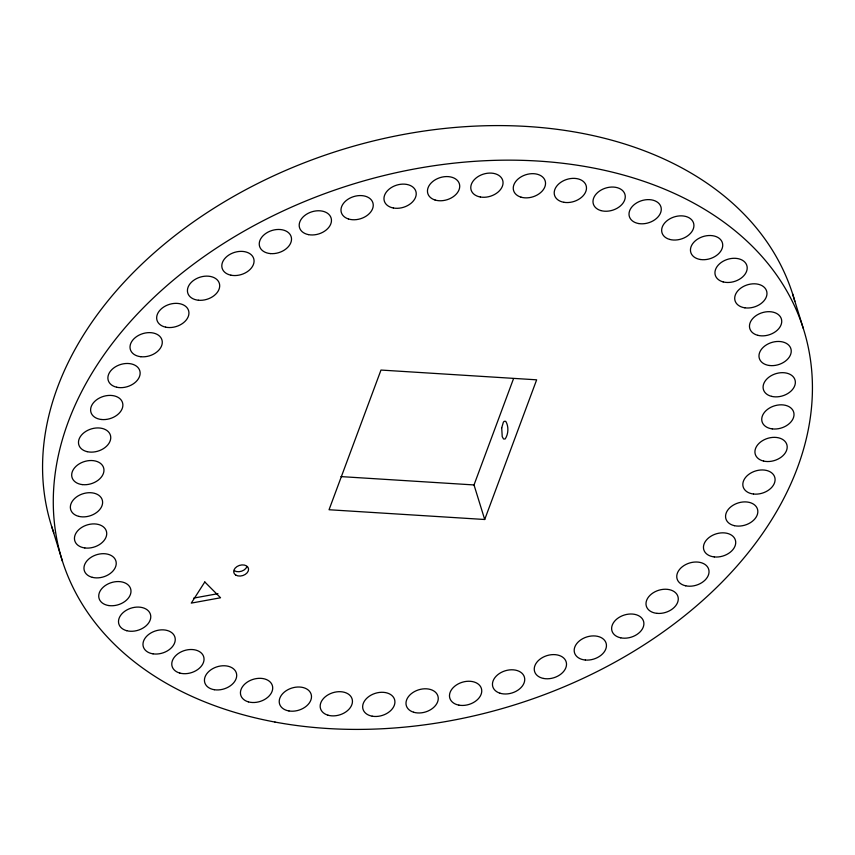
<?xml version="1.0" encoding="UTF-8"?>
<svg xmlns="http://www.w3.org/2000/svg" width="855" height="855" viewBox="0 0 855 855"><rect width="100%" height="100%" fill="white"/><g stroke="black" fill="none" stroke-linecap="round" stroke-linejoin="round"><path stroke-width="1.28" d="M484.71 519.498L536.651 379.823L380.988 370.055L329.047 509.74L484.71 519.498L474.012 484.945L513.428 378.936M193.764 598.083L217.95 593.68M340.963 476.598L474.012 484.945M792.553 293.757L803.251 328.32M51.749 526.68L62.447 561.243M53.854 532.922A388.288 272.638 -17.2 0 1 340.087 150.224A388.288 272.638 -17.2 0 1 794.808 301.323M246.945 566.609A7.62 5.354 -17.2 0 1 234.42 570.755M501.714 427.831L502.227 436.659L503.552 439L505.166 438.978C508.501 434.051 508.875 426.421 505.743 421.312L504.129 421.333L503.349 422.263L501.714 427.831M204.805 581.977L191.285 603.106L220.558 597.773L204.805 581.977M413.617 712.236A16.512 11.596 -17.2 0 0 438.252 698.834A16.512 11.596 -17.2 0 0 414.483 691.577A16.512 11.596 -17.2 0 0 413.617 712.236M372.224 716.201A16.512 11.596 -17.2 0 0 394.839 700.737A16.512 11.596 -17.2 0 0 369.285 696.216A16.512 11.596 -17.2 0 0 372.224 716.201M458.9 705.14A16.512 11.596 -17.2 0 0 481.686 689.814A16.512 11.596 -17.2 0 0 456.249 685.09A16.512 11.596 -17.2 0 0 458.9 705.14M585.333 660.028A16.512 11.596 -17.2 0 0 606.099 643.163A16.512 11.596 -17.2 0 0 579.508 640.812A16.512 11.596 -17.2 0 0 585.333 660.028M499.951 693.202A16.512 11.596 -17.2 0 0 524.724 679.971A16.512 11.596 -17.2 0 0 501.105 672.5A16.512 11.596 -17.2 0 0 499.951 693.202M543.513 678.453A16.512 11.596 -17.2 0 0 566.459 663.288A16.512 11.596 -17.2 0 0 541.162 658.339A16.512 11.596 -17.2 0 0 543.513 678.453M620.741 637.83A16.512 11.596 -17.2 0 0 643.858 622.814A16.512 11.596 -17.2 0 0 618.678 617.652A16.512 11.596 -17.2 0 0 620.741 637.83M656.993 613.356A16.512 11.596 -17.2 0 0 677.962 596.619A16.512 11.596 -17.2 0 0 651.457 594.043A16.512 11.596 -17.2 0 0 656.993 613.356M685.721 585.814A16.512 11.596 -17.2 0 0 709.009 570.948A16.512 11.596 -17.2 0 0 683.957 565.572A16.512 11.596 -17.2 0 0 685.721 585.814M734.37 525.665A16.512 11.596 -17.2 0 0 757.819 510.948A16.512 11.596 -17.2 0 0 732.895 505.369A16.512 11.596 -17.2 0 0 734.37 525.665M714.278 556.926A16.512 11.596 -17.2 0 0 735.439 540.328A16.512 11.596 -17.2 0 0 709.03 537.538A16.512 11.596 -17.2 0 0 714.278 556.926M753.501 494.03A16.512 11.596 -17.2 0 0 774.844 477.571A16.512 11.596 -17.2 0 0 748.531 474.557A16.512 11.596 -17.2 0 0 753.501 494.03M763.59 461.08A16.512 11.596 -17.2 0 0 787.188 446.524A16.512 11.596 -17.2 0 0 762.404 440.731A16.512 11.596 -17.2 0 0 763.59 461.08M772.257 428.889A16.512 11.596 -17.2 0 0 793.793 412.559A16.512 11.596 -17.2 0 0 767.576 409.331A16.512 11.596 -17.2 0 0 772.257 428.889M771.595 396.367A16.512 11.596 -17.2 0 0 795.353 381.971A16.512 11.596 -17.2 0 0 770.708 375.965A16.512 11.596 -17.2 0 0 771.595 396.367M769.329 365.491A16.512 11.596 -17.2 0 0 791.046 349.3A16.512 11.596 -17.2 0 0 764.947 345.858A16.512 11.596 -17.2 0 0 769.329 365.491M757.829 335.331A16.512 11.596 -17.2 0 0 781.737 321.106A16.512 11.596 -17.2 0 0 757.231 314.886A16.512 11.596 -17.2 0 0 757.829 335.331M723.148 281.904A16.512 11.596 -17.2 0 0 747.206 267.839A16.512 11.596 -17.2 0 0 722.838 261.416A16.512 11.596 -17.2 0 0 723.148 281.904M744.897 307.821A16.512 11.596 -17.2 0 0 766.807 291.779A16.512 11.596 -17.2 0 0 740.804 288.114A16.512 11.596 -17.2 0 0 744.897 307.821M669.721 239.432A16.512 11.596 -17.2 0 0 693.929 225.528A16.512 11.596 -17.2 0 0 669.711 218.891A16.512 11.596 -17.2 0 0 669.721 239.432M700.491 259.514A16.512 11.596 -17.2 0 0 722.582 243.6A16.512 11.596 -17.2 0 0 696.686 239.731A16.512 11.596 -17.2 0 0 700.491 259.514M638.888 223.583A16.512 11.596 -17.2 0 0 661.15 207.818A16.512 11.596 -17.2 0 0 635.372 203.736A16.512 11.596 -17.2 0 0 638.888 223.583M563.937 202.304A16.512 11.596 -17.2 0 0 586.38 186.679A16.512 11.596 -17.2 0 0 560.709 182.382A16.512 11.596 -17.2 0 0 563.937 202.304M521.037 197.174A16.512 11.596 -17.2 0 0 545.533 183.601A16.512 11.596 -17.2 0 0 521.603 176.547A16.512 11.596 -17.2 0 0 521.037 197.174M600.915 210.587A16.512 11.596 -17.2 0 0 625.272 196.842A16.512 11.596 -17.2 0 0 601.193 190.002A16.512 11.596 -17.2 0 0 600.915 210.587M480.35 197.003A16.512 11.596 -17.2 0 0 502.964 181.527A16.512 11.596 -17.2 0 0 477.421 177.006A16.512 11.596 -17.2 0 0 480.35 197.003M235.756 575.073A7.62 5.354 -17.2 0 0 248.292 570.926A7.62 5.354 -17.2 0 0 239.347 565.433A7.62 5.354 -17.2 0 0 235.756 575.073M435.088 200.027A16.512 11.596 -17.2 0 0 459.723 186.625A16.512 11.596 -17.2 0 0 435.954 179.368A16.512 11.596 -17.2 0 0 435.088 200.027M393.375 208A16.512 11.596 -17.2 0 0 416.161 192.685A16.512 11.596 -17.2 0 0 390.735 187.95A16.512 11.596 -17.2 0 0 393.375 208M179.839 673.088A16.512 11.596 -17.2 0 0 204.046 659.184A16.512 11.596 -17.2 0 0 179.828 652.547A16.512 11.596 -17.2 0 0 179.839 673.088M348.466 218.976A16.512 11.596 -17.2 0 0 373.24 205.745A16.512 11.596 -17.2 0 0 349.62 198.285A16.512 11.596 -17.2 0 0 348.466 218.976M308.452 234.623A16.512 11.596 -17.2 0 0 331.409 219.457A16.512 11.596 -17.2 0 0 306.101 214.509A16.512 11.596 -17.2 0 0 308.452 234.623M214.316 689.718A16.512 11.596 -17.2 0 0 236.579 673.954A16.512 11.596 -17.2 0 0 210.8 669.871A16.512 11.596 -17.2 0 0 214.316 689.718M248.356 701.859A16.512 11.596 -17.2 0 0 272.713 688.115A16.512 11.596 -17.2 0 0 248.634 681.275A16.512 11.596 -17.2 0 0 248.356 701.859M288.947 710.954A16.512 11.596 -17.2 0 0 311.391 695.329A16.512 11.596 -17.2 0 0 285.72 691.032A16.512 11.596 -17.2 0 0 288.947 710.954M327.957 715.186A16.512 11.596 -17.2 0 0 352.452 701.613A16.512 11.596 -17.2 0 0 328.523 694.559A16.512 11.596 -17.2 0 0 327.957 715.186M270.404 253.593A16.512 11.596 -17.2 0 0 291.17 236.728A16.512 11.596 -17.2 0 0 264.58 234.366A16.512 11.596 -17.2 0 0 270.404 253.593M230.914 275.192A16.512 11.596 -17.2 0 0 254.031 260.177A16.512 11.596 -17.2 0 0 228.862 255.014A16.512 11.596 -17.2 0 0 230.914 275.192M198.413 300.233A16.512 11.596 -17.2 0 0 219.382 283.497A16.512 11.596 -17.2 0 0 192.877 280.932A16.512 11.596 -17.2 0 0 198.413 300.233M165.624 327.155A16.512 11.596 -17.2 0 0 188.912 312.289A16.512 11.596 -17.2 0 0 163.861 306.913A16.512 11.596 -17.2 0 0 165.624 327.155M140.84 356.717A16.512 11.596 -17.2 0 0 162.001 340.119A16.512 11.596 -17.2 0 0 135.592 337.33A16.512 11.596 -17.2 0 0 140.84 356.717M116.686 387.23A16.512 11.596 -17.2 0 0 140.124 372.524A16.512 11.596 -17.2 0 0 115.211 366.945A16.512 11.596 -17.2 0 0 116.686 387.23M101.275 419.484A16.512 11.596 -17.2 0 0 122.628 403.015A16.512 11.596 -17.2 0 0 96.316 400.012A16.512 11.596 -17.2 0 0 101.275 419.484M153.024 653.84A16.512 11.596 -17.2 0 0 175.104 637.937A16.512 11.596 -17.2 0 0 149.208 634.057A16.512 11.596 -17.2 0 0 153.024 653.84M126.722 630.701A16.512 11.596 -17.2 0 0 150.779 616.626A16.512 11.596 -17.2 0 0 126.412 610.203A16.512 11.596 -17.2 0 0 126.722 630.701M274.979 722.058A388.288 272.638 -17.2 0 0 810.732 361.783A388.288 272.638 -17.2 0 0 212.831 250.494A388.288 272.638 -17.2 0 0 274.979 722.058M87.146 451.664A16.512 11.596 -17.2 0 0 110.744 437.108A16.512 11.596 -17.2 0 0 85.96 431.315A16.512 11.596 -17.2 0 0 87.146 451.664M82.208 484.593A16.512 11.596 -17.2 0 0 103.744 468.262A16.512 11.596 -17.2 0 0 77.527 465.035A16.512 11.596 -17.2 0 0 82.208 484.593M78.852 516.388A16.512 11.596 -17.2 0 0 102.611 502.003A16.512 11.596 -17.2 0 0 77.965 495.996A16.512 11.596 -17.2 0 0 78.852 516.388M84.816 547.948A16.512 11.596 -17.2 0 0 106.533 531.757A16.512 11.596 -17.2 0 0 80.423 528.315A16.512 11.596 -17.2 0 0 84.816 547.948M92.329 577.349A16.512 11.596 -17.2 0 0 116.237 563.114A16.512 11.596 -17.2 0 0 91.731 556.894A16.512 11.596 -17.2 0 0 92.329 577.349M108.927 605.575A16.512 11.596 -17.2 0 0 130.826 589.523A16.512 11.596 -17.2 0 0 104.834 585.867A16.512 11.596 -17.2 0 0 108.927 605.575"/></g></svg>
